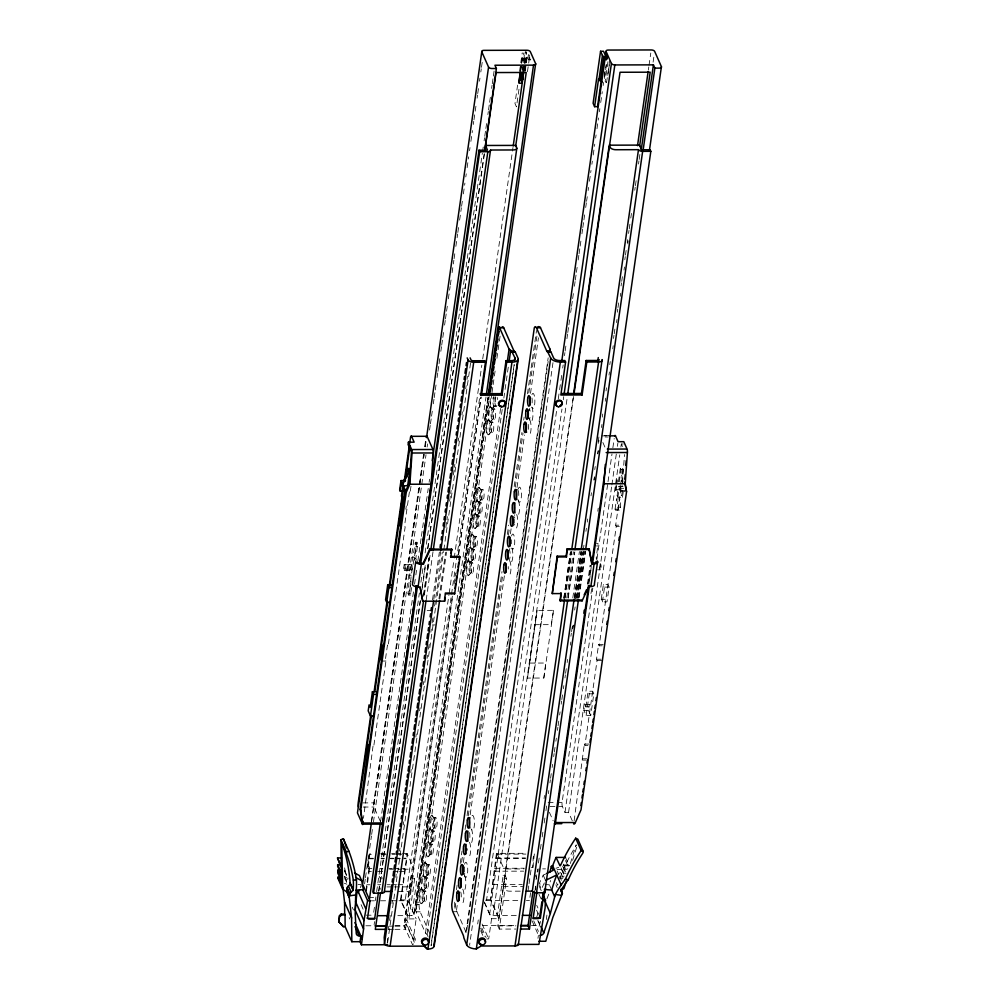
<?xml version="1.0" encoding="UTF-8"?>
<svg xmlns="http://www.w3.org/2000/svg" width="999" height="999" viewBox="0 0 999 999"><rect width="100%" height="100%" fill="white"/><g stroke="black" fill="none" stroke-linecap="round" stroke-linejoin="round"><path stroke-width="0.75" stroke-dasharray="5 3.75" d="M415.696 561.9L414.26 558.653L416.021 546.391L415.372 542.27L416.92 542.27L417.669 543.943L415.809 558.653L417.245 561.9M597.627 561.463L596.203 558.229L598.051 543.518L596.503 543.531M622.514 482.754L624.475 454.57M411.688 587.499L410.327 595.229L408.778 595.242L408.029 593.556L409.665 575.249L415.372 542.27M416.92 542.27L411.213 575.249L409.578 593.556L410.327 595.229M589.51 580.931L591.346 565.809M365.984 890.509L369.118 866.608L367.644 866.608L369.093 854.457L373.763 854.445M394.93 925.711L404.096 925.686L412.512 944.679L414.685 943.131L415.272 939.097L413.261 939.11L416.158 918.88L408.916 918.905L400.512 899.912L407.18 853.583L414.123 869.18M484.378 902.434L491.595 918.705L498.826 918.693L490.409 899.699L496.341 854.157L497.09 853.371L525.099 853.308M527.472 678.071L537.162 610.377L553.508 610.339L543.818 678.034L527.472 678.071L537.162 610.377M543.818 678.034L545.766 663.036L529.42 663.074M409.403 491.858L404.558 525.699L405.144 527.01L388.062 646.303L387.487 645.004L385.377 659.727L385.951 661.026L373.813 745.866L373.239 744.58L363.436 818.293M410.264 491.171L411.026 485.901M404.208 564.423A2.96 0.749 89.9 0 1 405.119 566.558A2.96 0.749 89.9 0 1 404.607 570.142A2.96 0.749 89.9 0 1 403.683 568.156L404.208 564.423L411.463 564.335M380.307 821.253L374.001 807.017A3.047 0.774 89.9 0 1 373.713 802.871L423.601 454.37M424.7 446.665L425.811 438.961M371.453 821.565L424.038 454.195M425.149 446.478L426.036 440.309M371.528 821.865L424.113 454.57M425.212 446.853L426.323 439.135M364.598 883.853L365.259 879.22M365.484 877.671L367.694 862.237M367.919 860.701L368.793 854.52M369.68 848.351L371.453 836.001M371.665 834.452L372.552 828.283M373.439 822.115L426.024 454.745M427.135 447.028L427.572 443.943M429.558 430.057L430.219 425.424M430.444 423.876L431.331 417.707M431.556 416.158L432.43 409.99M433.316 403.808L433.978 399.188M434.203 397.639L435.089 391.471M435.302 389.922L436.188 383.753M437.075 377.572L437.737 372.939M437.962 371.403L438.848 365.222M439.061 363.686L439.947 357.505M440.834 351.336L441.496 346.703M441.72 345.154L442.594 338.986M442.819 337.437L443.706 331.268M444.592 325.1L445.254 320.467M445.467 318.918L446.353 312.749M446.578 311.201L447.465 305.032M448.339 298.851L450.112 286.501M450.337 284.965L451.211 278.783M452.097 272.615L453.871 260.264M454.083 258.716L454.97 252.547M455.856 246.378L457.629 234.028M457.842 232.48L458.728 226.311M459.615 220.13L461.376 207.78M461.6 206.244L462.487 200.062M463.374 193.893L464.91 183.092M465.796 176.91L466.246 173.826M467.12 167.657L468.668 156.843M469.555 150.674L469.992 147.59M470.879 141.408L472.427 130.607M473.314 124.438L473.751 121.354M473.976 119.805L476.186 104.371M477.072 98.189L477.51 95.105M477.734 93.569L478.621 87.388M479.495 81.219L479.945 78.134M480.819 71.953L481.268 68.869M481.493 67.32L482.367 61.151M412.075 568.756A2.96 0.749 89.9 0 1 411.338 570.217A2.96 0.749 89.9 0 1 410.701 568.144L411.238 564.41A2.96 0.749 89.9 0 1 411.975 565.334A2.96 0.749 89.9 0 1 412.125 568.331M366.346 891.333L369.68 867.994L368.219 868.006L369.83 853.67L372.939 853.658M411.014 581.368L408.778 595.242M380.507 821.877L413.436 591.895M414.535 584.178L415.646 576.46M415.859 574.912L416.521 570.279M417.857 561.026L421.166 537.874M421.391 536.326L424.925 511.625M425.137 510.089L428.234 488.474M429.12 482.305L429.558 479.22M373.688 912.212L374.613 906.081M375.362 900.536L375.911 896.952M376.623 891.645L419.38 593.019M420.929 582.217L422.914 568.331M425.124 552.897L482.342 153.197M482.567 151.648L483.229 147.028M484.103 140.847L484.552 137.762M484.765 136.226L485.651 130.045M485.876 128.509L486.975 120.792M487.862 114.61L488.311 111.526M488.523 109.99L489.41 103.809M489.635 102.273L490.734 94.555M491.62 88.387L492.057 85.29M492.282 83.754L493.169 77.572M493.381 76.036L494.268 69.868M378.609 891.208L420.154 601.023M422.14 587.137L425.237 565.521M427.672 548.551L484.228 153.409M374.126 924.662L374.563 921.602M378.946 890.958L420.467 600.599M422.015 589.797L425.549 565.084M427.859 548.638L484.565 152.847M423.489 595.079L428.796 558.004M423.651 596.366L429.17 557.742M424.375 595.042L430.132 554.882M426.211 600.062L433.029 551.648M432.53 599.862L439.373 552.085M433.803 599.375L440.659 551.485M388.249 929.707L388.698 926.622M389.573 920.454L390.684 912.749M392.008 903.496L392.445 900.424M395.754 877.297L396.191 874.212M399.513 851.098L399.95 848.014M403.259 824.899L403.696 821.815M407.005 798.688L407.455 795.604M410.764 772.489L411.201 769.405M415.834 737.037L416.271 733.953M419.58 710.838L420.03 707.754M423.339 684.627L423.776 681.555M427.085 658.428L427.535 655.344M428.409 649.175L429.295 643.019M430.844 632.23L431.281 629.145M432.167 622.976L433.042 616.808M434.59 606.018L442.307 552.072M445.841 527.422L446.728 521.253M446.94 519.705L447.39 516.62M449.587 501.211L450.474 495.042M450.699 493.506L451.136 490.422M453.346 475.012L454.233 468.843M454.445 467.307L454.895 464.223M458.204 441.096L458.641 438.024M461.95 414.897L462.387 411.813M465.696 388.698L466.146 385.614M467.02 379.445L467.47 376.361M387.187 943.306L387.812 938.91L387.15 937.412M387.649 942.307L443.593 551.473M443.818 549.925L470.579 363.012M438.973 598.651L445.604 552.31M439.835 598.876L446.528 552.122M517.594 85.127L514.972 103.484L516.458 106.843L519.405 86.339M519.567 71.354L522.202 52.997M520.192 71.703L522.14 58.092M520.504 70.717L521.366 64.673M521.59 63.162L522.24 58.629A3.884 1.873 8.1 0 1 522.539 57.393L524.3 55.732L522.052 71.054M520.691 71.129L522.539 57.393M522.514 71.341L525.362 51.461L527.222 55.669L526.148 63.224M523.451 70.704L525.249 58.354L526.91 56.893A3.884 1.873 8.1 0 0 527.222 55.669M523.638 71.129L524.5 65.085M524.712 63.574L525.249 58.354M452.372 596.153L408.579 902.147A2.872 1.386 8.1 0 0 405.157 900.723L448.913 595.104M449.125 593.568L453.996 559.602M454.208 558.066L481.83 365.122M482.717 358.953L512.986 147.49M523.813 71.853L526.685 51.786M524.975 70.492L525.836 64.448M526.048 62.937L526.91 56.893M525.062 70.779L525.924 64.735M525.149 71.304L527.322 56.194M413.261 939.11L404.845 920.116L479.807 396.728M394.917 929.332L405.482 929.307L404.058 926.123L411.301 875.574L413.261 875.561L414.672 878.758L408.916 918.905M454.145 583.816L455.032 577.647M455.244 576.111L455.694 573.014M458.341 554.507L480.856 397.177M527.447 71.716L529.445 57.842M410.664 889.784L452.672 596.291M458.641 554.582L481.206 397.028M405.482 929.307L413.261 875.561M397.814 915.658L411.763 915.621L486.001 397.003M487.962 396.878L413.911 914.185A2.872 1.386 8.1 0 1 411.763 915.621M413.961 914.634L487.987 397.552M427.984 936.612A8.454 2.135 89.9 0 0 427.46 934.952L425.487 933.091L416.059 911.812A8.454 2.135 89.9 0 1 415.621 910.476A10.465 1.948 -75.9 0 0 416.408 908.64A8.454 2.135 89.9 0 1 416.121 904.507L488.436 397.015M415.621 910.476L489.198 396.503M416.408 908.64L489.535 397.752M429.795 933.578L420.154 911.8A8.454 2.135 89.9 0 1 419.056 904.495L491.82 393.918M492.045 392.37L492.932 386.188M493.144 384.64L495.579 367.644M496.903 358.379L500.224 335.202M425.487 933.091L500.686 407.854M427.11 934.152L502.297 408.916M503.846 398.102L508.703 364.111M514.185 364.31L431.056 944.992A5.07 2.448 8.1 0 1 431.168 945.391M431.156 945.778L514.285 365.085M456.456 889.784L457.117 885.151M460.214 863.523L461.988 851.16M465.084 829.532L465.746 824.899M467.07 815.634L502.022 571.515M507.33 534.428L508.653 525.162M514.185 486.538L521.928 432.455M523.701 420.092L524.138 417.008M527.46 393.831L536.525 330.482M467.47 925.274L466.358 932.991L456.93 911.712A8.454 2.135 89.9 0 1 456.481 910.389A10.465 6.581 71.7 0 1 454.982 908.553L455.869 902.372M461.613 862.249L462.487 856.068M468.244 815.946L502.709 575.162M508.454 535.027L509.552 527.31M515.297 487.187L523.039 433.166M528.783 393.032L536.95 335.926M456.481 910.389L457.592 902.671M463.336 862.537L464.223 856.368M470.179 814.684L504.433 575.449M510.402 533.766L511.276 527.597M517.02 487.462L524.537 434.99M530.506 393.319L538.461 337.749M465.909 932.517L548.176 357.842M467.682 923.725L469.892 908.278M470.117 906.73L471.228 899.013M471.441 897.464L473.651 882.017M473.876 880.469L474.987 872.751M475.199 871.203L477.41 855.756M477.634 854.207L478.746 846.49M478.958 844.942L481.181 829.495M481.393 827.946L482.505 820.229M482.729 818.681L483.603 812.499M483.828 810.951L484.94 803.233M485.152 801.685L486.263 793.968M486.488 792.419L487.362 786.238M487.587 784.69L488.698 776.972M488.911 775.424L490.022 767.707M490.247 766.158L491.121 759.977M491.346 758.428L492.457 750.711M492.669 749.163L494.892 733.716M495.104 732.167L496.216 724.45M496.428 722.901L498.651 707.454M498.863 705.906L499.975 698.189M500.199 696.64L502.41 681.193M502.622 679.645L503.733 671.927M503.958 670.379L504.832 664.198M505.057 662.649L506.168 654.932M506.381 653.383L507.492 645.666M507.717 644.118L508.591 637.936M508.816 636.388L509.927 628.671M510.139 627.122L511.251 619.405M511.476 617.857L512.362 611.675M512.574 610.127L513.686 602.409M513.911 600.861L516.121 585.414M516.333 583.866L517.445 576.148M517.669 574.6L519.88 559.153M520.092 557.604L521.203 549.887M521.428 548.339L523.638 532.892M523.851 531.343L524.962 523.626M525.187 522.077L526.073 515.896M526.286 514.348L527.397 506.63M527.622 505.082L528.721 497.365M528.946 495.816L529.832 489.635M530.044 488.086L531.156 480.369M531.381 478.821L532.479 471.103M532.704 469.555L533.591 463.374M533.803 461.825L534.915 454.108M535.139 452.559L536.238 444.842M536.463 443.294L537.35 437.112M537.562 435.564L538.673 427.847M538.898 426.298L541.108 410.851M541.321 409.303L542.432 401.586M542.657 400.037L543.543 393.856M543.756 392.32L544.867 384.59M545.092 383.042L546.191 375.324M546.416 373.776L547.302 367.595M547.514 366.046L548.176 361.413M552.984 362.674L469.63 944.904A5.07 2.448 8.1 0 0 469.867 945.304M477.697 923.975L478.271 919.942M604.395 74.775L604.82 71.753M485.651 900.611A2.872 1.386 8.1 0 1 486.488 900.536L556.967 408.154M558.291 398.888L559.403 391.171M559.627 389.622L560.726 381.905M560.951 380.369L561.838 374.188M562.712 368.019L563.161 364.935M564.485 355.669L564.922 352.585M565.147 351.036L566.033 344.867M566.92 338.686L567.582 334.066M567.794 332.517L568.681 326.348M568.906 324.8L569.792 318.631M570.666 312.45L571.328 307.817M571.553 306.281L572.439 300.1M572.664 298.564L573.538 292.382M574.425 286.214L575.087 281.581M575.312 280.032L576.198 273.863M576.411 272.315L577.297 266.146M578.184 259.977L578.846 255.344M579.07 253.796L579.957 247.627M580.169 246.079L581.056 239.91M581.942 233.729L582.604 229.096M582.829 227.56L583.703 221.378M583.928 219.842L584.815 213.661M585.701 207.492L586.363 202.859M586.575 201.311L587.237 196.691M588.124 190.509L588.573 187.425M589.447 181.256L590.996 170.442M591.883 164.273L592.32 161.189M593.206 155.007L594.755 144.206M595.641 138.037L596.078 134.94M596.965 128.771L598.513 117.969M599.4 111.788L599.837 108.704M600.724 102.535L602.272 91.721M603.146 85.552L603.596 82.467M604.482 76.561L606.206 64.473M604.445 78.484L606.393 64.885M607.966 61.726L605.157 81.369A3.884 1.873 8.1 0 1 606.555 82.592L603.533 82.492M606.555 82.592L609.802 59.928M607.829 75.462L608.478 70.929M608.691 69.418L609.34 64.885M497.09 853.371L490.859 899.937L497.49 914.909L503.159 875.349L505.119 875.349L506.53 878.533L499.288 929.095L515.871 929.045M516.271 915.371L493.081 915.434A2.872 1.386 8.1 0 1 489.672 914.01L561.962 409.041M563.286 399.787L563.723 396.69M486.688 938.935L488.698 938.923L491.595 918.705M493.081 915.434L567.332 396.803M520.254 891.158L509.69 891.183A4.733 2.285 8.1 0 1 504.07 888.835L503.084 886.637L573.189 396.965M498.826 918.693L504.57 878.533L503.159 875.349M499.288 929.095L497.877 925.898L573.613 396.503M563.848 598.014L570.466 551.773M563.861 598.364L570.491 552.022M564.722 598.588L571.416 551.823M565.159 597.777L571.79 551.436M566.795 598.001L573.414 551.773M568.069 597.514L574.475 552.709M568.169 598.239L574.8 551.898M528.021 890.946L528.846 885.114M529.058 883.653L530.107 876.36M530.319 874.912L531.143 869.08M532.829 867.607L534.44 853.283L533.154 857.904L532.829 867.607L531.356 867.619M529.92 897.352L530.581 892.719M544.055 798.563L544.505 795.479M572.789 597.902L579.408 551.598M648.351 70.017L648.801 66.933M649.013 65.385L650.786 53.034M574.35 597.639L580.981 551.298M574.6 597.702L581.231 551.361M574.825 598.688L581.455 552.372M575.711 598.913L582.342 552.659M598.226 441.633L598.888 437M536.051 879.732L536.925 873.65M537.15 872.127L537.574 869.08M538.449 863.011L539.323 856.93M540.422 849.237L541.308 843.056M542.195 836.887L542.857 832.254M544.18 823.001L545.067 816.82M545.941 810.651L546.603 806.018M548.376 793.681L548.813 790.584M549.925 782.866L550.362 779.782M550.586 778.246L551.248 773.613M552.135 767.444L552.572 764.347M553.683 756.643L554.12 753.546M554.345 752.01L555.007 747.377M555.881 741.208L556.331 738.124M557.43 730.406L557.879 727.322M558.091 725.774L558.753 721.141M559.64 714.972L560.089 711.887M561.188 704.17L561.625 701.086M561.85 699.537L562.512 694.904M563.399 688.736L563.836 685.651M564.947 677.934L565.384 674.849M565.609 673.301L566.271 668.668M567.157 662.499L567.594 659.415M570.904 636.263L571.353 633.179M571.578 631.63L572.677 623.913M574.662 610.027L575.112 606.942M576.435 597.689L583.066 551.386M583.279 549.837L583.94 545.217M585.938 531.318L586.376 528.234M587.262 522.065L587.699 518.981M591.008 495.829L591.458 492.744M594.767 469.592L595.217 466.508M598.526 443.356L598.963 440.272M602.285 417.12L602.722 414.036M606.031 390.884L606.48 387.799M609.79 364.647L610.239 361.563M613.548 338.424L613.985 335.327M614.21 333.791L614.872 329.158M617.307 312.188L617.744 309.091M617.969 307.555L618.631 302.922M621.053 285.951L621.503 282.867M621.728 281.318L622.389 276.686M624.812 259.715L625.262 256.631M625.474 255.082L626.136 250.449M627.247 242.732L627.684 239.648M628.571 233.479L629.008 230.394M629.233 228.846L629.894 224.213M630.781 218.044L631.443 213.411M634.752 190.272L635.202 187.175M635.414 185.639L636.301 179.458M638.511 164.036L638.948 160.939M639.173 159.403L640.059 153.234M653.096 62.175L654.195 54.458M535.152 889.185L535.589 886.125M535.327 889.784L535.751 886.8M537.887 871.877L538.311 868.893M570.342 645.117L570.791 642.032M572.777 628.146L573.214 625.049M576.972 598.826L583.603 552.522M593.98 479.995L594.43 476.898M597.739 453.758L598.189 450.674M601.498 427.522L601.935 424.438M605.257 401.286L605.694 398.201M609.003 375.05L609.452 371.965M612.762 348.813L613.211 345.729M616.52 322.577L616.957 319.493M620.279 296.341L620.716 293.256M624.025 270.105L624.475 267.02M627.784 243.868L628.234 240.784M572.827 628.433L573.264 625.349M577.247 597.539L583.878 551.198M594.055 480.144L594.492 477.06M597.814 453.883L598.251 450.799M577.847 597.802L584.477 551.46M578.746 597.764L585.377 551.423M579.07 597.564L585.701 551.261M587.462 584.215L590.059 565.247M597.789 511.226L598.226 508.141M588.011 583.878L590.671 565.334M537.962 938.336L538.386 935.414M588.898 583.841L591.558 565.309M591.845 588.611L590.709 594.805M572.315 820.841L568.581 812.412L564.984 812.424L562.4 806.58A3.047 0.774 89.9 0 1 562.1 802.422L592.794 588.086M596.977 558.791L607.804 483.229M608.016 481.68L611.987 453.933M612.874 447.764L614.198 438.511M546.303 919.492L546.928 915.096M564.984 812.424L611.65 486.488M611.875 484.94L616.296 454.046M617.394 446.328L617.844 443.231M568.581 812.412L619.78 454.795M620.879 447.09L621.328 444.006L623.451 444.006M621.041 486.063L620.404 490.459L615.834 490.472L615.933 485.414M616.121 484.078L616.695 480.082L621.266 480.069L622.752 483.416M585.864 706.892L588.111 691.233L592.682 691.221L593.831 693.806L590.734 715.459L586.151 715.459L583.891 710.351L584.74 704.37L589.323 704.357L590.446 706.88L585.864 706.892L584.74 704.37M615.834 490.472L616.883 483.154M601.261 599.313L603.384 584.54L607.954 584.527L609.103 587.125L606.992 601.885L602.409 601.898L601.261 599.313L605.844 599.3L606.992 601.885M618.393 481.893L620.379 468.044L622.502 468.032L623.151 469.505L622.14 476.56L622.989 482.017M615.059 509.178L616.52 498.938L619.792 498.938A5.919 1.498 89.9 0 1 620.454 507.192A5.919 1.498 89.9 0 1 618.331 509.165L615.059 509.178A5.919 1.498 89.9 0 0 617.182 507.205L620.454 507.192M617.145 495.541L618.418 486.613L622.989 486.6L621.715 495.529L622.477 497.252L617.906 497.265L617.145 495.541L621.715 495.529M619.268 481.818L621.028 469.505L620.379 468.044M586.151 715.459L589.26 693.818L588.111 691.233M602.409 601.898L604.532 587.125L603.384 584.54M617.906 497.265L619.18 488.336L623.763 488.324M622.552 481.918L621.49 475.087L622.502 468.032M620.404 490.459L620.504 485.402M620.691 484.065L621.266 480.069M590.734 715.459L588.461 710.339L589.323 704.357M574.125 820.828L584.353 744.08L588.923 744.068M587.974 745.366L584.927 745.366L597.065 660.526L596.49 659.228L598.601 644.505L603.184 644.492M602.235 645.791L599.175 645.804L616.258 526.51L615.671 525.199L620.516 491.358L619.18 488.336M618.331 509.165L619.792 498.938M625.961 490.659L621.39 490.671L622.14 485.402M622.477 497.252L623.551 489.81M553.508 610.339L551.261 624.65L534.915 624.687M360.439 887.699L360.951 885.601M551.723 890.084L549.413 884.852L550.524 880.494M539.123 926.21L540.859 920.354M563.124 877.871L560.801 872.626L561.7 869.679L557.13 869.455M557.954 884.165L557.617 885.251L556.455 882.629M566.108 873.263L563.399 873.126L564.373 869.979L562.624 866.046M570.342 863.523L576.061 844.892M572.614 860.389L576.723 847.015M536.688 917.094L538.111 912.911M546.89 898.85L549.675 891.907M534.178 892.207L535.864 888.323M545.691 873.95L543.206 875.161L539.085 883.94L543.506 884.327M544.343 882.904L541.408 889.172L539.672 885.239M492.619 408.241L494.592 406.118M490.721 421.428L492.707 419.305M488.836 434.615L490.809 432.492M479.183 502.022L481.168 499.9M477.297 515.209L479.27 513.086M475.412 528.396L477.385 526.273M472.477 548.913L474.45 546.79M470.591 562.1L472.564 559.977M468.706 575.287L470.679 573.164M432.205 830.256L434.178 828.134M430.307 843.443L432.292 841.32M428.421 856.63L430.394 854.507M425.487 877.147L427.46 875.024M423.601 890.334L425.574 888.211M421.715 903.521L423.688 901.398M404.096 925.686L406.281 924.15L414.685 943.131M569.48 865.746L563.111 865.821M555.943 868.281L558.703 867.344M564.373 869.979L567.832 868.805M558.029 873.563L560.801 872.626M560.014 877.459L564.16 876.048M358.004 884.627L361.026 884.352M344.93 879.22L348.014 879.058L348.002 877.959M525.362 59.041L522.24 58.629M528.483 59.64L530.119 59.64M528.846 54.595A2.71 0.687 89.9 0 0 528.134 57.168A2.71 0.687 89.9 0 0 528.796 60.002L530.432 60.002M494.168 406.293L496.128 406.281M492.395 408.841L494.355 408.841M492.282 419.48A5.32 1.349 89.9 0 0 493.531 411.738A5.32 1.349 89.9 0 0 491.196 411.276A5.32 1.349 89.9 0 0 492.282 419.48L494.243 419.48A5.32 1.349 89.9 0 0 495.492 411.725A5.32 1.349 89.9 0 0 493.156 411.276A5.32 1.349 89.9 0 0 494.243 419.48M490.509 422.04L492.47 422.028M490.397 432.667A5.32 1.349 89.9 0 0 491.645 424.925A5.32 1.349 89.9 0 0 489.31 424.463A5.32 1.349 89.9 0 0 490.397 432.667L492.357 432.667A5.32 1.349 89.9 0 0 493.606 424.925A5.32 1.349 89.9 0 0 491.271 424.463A5.32 1.349 89.9 0 0 492.357 432.667M604.258 435.477L608.915 435.464M601.498 435.876L607.704 435.864M605.107 436.988L608.204 436.988M621.028 469.505L623.151 469.505M480.856 489.435L482.817 489.435M615.359 489.41L619.929 489.398M620.516 491.358L625.099 491.346M480.744 500.074A5.32 1.349 89.9 0 0 481.993 492.332A5.32 1.349 89.9 0 0 479.657 491.87A5.32 1.349 89.9 0 0 480.744 500.074L482.704 500.062A5.32 1.349 89.9 0 0 483.953 492.32A5.32 1.349 89.9 0 0 481.618 491.858A5.32 1.349 89.9 0 0 482.704 500.062M478.971 502.634L480.931 502.622M615.996 510.164L619.268 510.152M478.858 513.261A5.32 1.349 89.9 0 0 480.107 505.519A5.32 1.349 89.9 0 0 477.772 505.057A5.32 1.349 89.9 0 0 478.858 513.261L480.819 513.261A5.32 1.349 89.9 0 0 482.067 505.506A5.32 1.349 89.9 0 0 479.732 505.057A5.32 1.349 89.9 0 0 480.819 513.261M477.085 515.821L479.045 515.809M615.671 525.199L618.731 525.187M476.973 526.448A5.32 1.349 89.9 0 0 478.221 518.706A5.32 1.349 89.9 0 0 475.886 518.244A5.32 1.349 89.9 0 0 476.973 526.448L478.933 526.448A5.32 1.349 89.9 0 0 480.182 518.706A5.32 1.349 89.9 0 0 477.847 518.244A5.32 1.349 89.9 0 0 478.933 526.448M616.258 526.51L619.305 526.498M474.138 536.326L476.111 536.326M416.121 543.956L417.669 543.943M416.021 546.391L417.57 546.378M596.403 545.953L597.951 545.953M474.038 546.965A5.32 1.349 89.9 0 0 475.287 539.223A5.32 1.349 89.9 0 0 472.952 538.761A5.32 1.349 89.9 0 0 474.038 546.965L475.999 546.952A5.32 1.349 89.9 0 0 477.247 539.21A5.32 1.349 89.9 0 0 474.912 538.748A5.32 1.349 89.9 0 0 475.999 546.952M472.252 549.525L474.213 549.512M412.25 557.205L413.798 557.205M414.26 558.653L415.809 558.653M472.14 560.152A5.32 1.349 89.9 0 0 473.389 552.41A5.32 1.349 89.9 0 0 471.066 551.947A5.32 1.349 89.9 0 0 472.14 560.152L474.1 560.152A5.32 1.349 89.9 0 0 475.362 552.397A5.32 1.349 89.9 0 0 473.026 551.947A5.32 1.349 89.9 0 0 474.1 560.152M470.367 562.712L472.327 562.699M404.757 564.735L411.788 564.722M403.683 568.156L410.701 568.144M404.021 569.867L411.051 569.842M404.358 570.254L411.388 570.229M597.552 569.792L600.362 569.792M470.254 573.339A5.32 1.349 89.9 0 0 471.503 565.596A5.32 1.349 89.9 0 0 469.168 565.134A5.32 1.349 89.9 0 0 470.254 573.339L472.215 573.339A5.32 1.349 89.9 0 0 473.464 565.596A5.32 1.349 89.9 0 0 471.141 565.134A5.32 1.349 89.9 0 0 472.215 573.339M409.665 575.249L411.213 575.249M604.532 587.125L609.103 587.125M408.029 593.556L410.801 593.643M427.147 610.639L433.091 610.626M432.33 624.924L435.302 624.924M596.49 659.228L601.073 659.215M381.381 661.038L385.951 661.026M597.065 660.526L601.648 660.514M589.26 693.818L593.831 693.806M583.891 710.351L588.461 710.339M582.242 758.803L586.825 758.79M582.817 760.102L585.864 760.089M362.837 802.896L373.713 802.871M548.126 802.459L555.894 802.434M557.442 802.434L562.1 802.422M363.137 807.042L374.001 807.017M549.974 806.605L562.4 806.58M433.866 817.681L435.826 817.669M433.753 828.308A5.32 1.349 89.9 0 0 435.002 820.566A5.32 1.349 89.9 0 0 432.679 820.104A5.32 1.349 89.9 0 0 433.753 828.308L435.714 828.308A5.32 1.349 89.9 0 0 436.963 820.566A5.32 1.349 89.9 0 0 434.64 820.104A5.32 1.349 89.9 0 0 435.714 828.308M431.98 830.868L433.941 830.856M431.868 841.495A5.32 1.349 89.9 0 0 433.116 833.753A5.32 1.349 89.9 0 0 430.781 833.291A5.32 1.349 89.9 0 0 431.868 841.495L433.828 841.495A5.32 1.349 89.9 0 0 435.077 833.753A5.32 1.349 89.9 0 0 432.742 833.291A5.32 1.349 89.9 0 0 433.828 841.495M430.094 844.055L432.055 844.043M380.719 853.646L385.389 853.633M391.62 853.621L394.73 853.608M396.291 853.608L400.961 853.596M402.51 853.596L407.18 853.583M381.069 854.345L386.213 854.42M391.958 854.32L395.067 854.32M396.628 854.307L407.517 854.282L400.949 900.149L407.592 915.121M496.341 854.157L525.911 854.095M429.982 854.682A5.32 1.349 89.9 0 0 431.231 846.94A5.32 1.349 89.9 0 0 428.896 846.478A5.32 1.349 89.9 0 0 429.982 854.682L431.943 854.682A5.32 1.349 89.9 0 0 433.191 846.94A5.32 1.349 89.9 0 0 430.856 846.478A5.32 1.349 89.9 0 0 431.943 854.682M368.544 858.291L373.214 858.278M380.994 858.266L384.103 858.253M390.334 858.241L393.444 858.228M395.005 858.228L405.894 858.203M495.804 857.991L525.374 857.916M368.768 858.79L373.439 858.778M381.218 858.765L384.328 858.753M390.559 858.74L393.668 858.74M395.229 858.728L406.118 858.703M496.016 858.491L525.586 858.428M427.16 864.572L429.12 864.56M563.786 864.972L569.905 864.959M563.723 865.596L569.293 865.808M368.681 868.606L371.953 868.581M379.608 868.581L382.867 868.556M388.961 868.556L392.232 868.531M393.643 868.543L404.72 868.506M494.468 868.306L524.263 868.218M389.548 869.242L401.61 869.217M403.121 869.205L412.162 869.192M505.981 868.968L524.075 868.918M542.632 868.88L545.504 868.868M368.269 871.528L371.378 871.515M377.622 871.503L383.866 871.49M393.231 871.465L397.902 871.453M399.463 871.453L404.145 871.44M494.055 871.228L523.688 871.153M427.048 875.199A5.32 1.349 89.9 0 0 428.296 867.457A5.32 1.349 89.9 0 0 425.961 866.995A5.32 1.349 89.9 0 0 427.048 875.199L429.008 875.199A5.32 1.349 89.9 0 0 430.257 867.457A5.32 1.349 89.9 0 0 427.922 866.995A5.32 1.349 89.9 0 0 429.008 875.199M425.262 877.759L427.235 877.746M382.555 878.833L380.382 878.833L378.971 875.648L381.143 875.636L382.08 877.759M414.672 878.758L412.712 878.758L411.301 875.574M504.57 878.533L506.53 878.533M366.808 884.764L369.93 884.752M377.722 884.739L380.844 884.727M387.088 884.714L390.209 884.702M391.77 884.702L396.453 884.689M398.014 884.689L402.684 884.677M492.594 884.465L522.24 884.39M386.963 886.912L392.994 886.9M394.505 886.9L409.59 886.862L410.564 889.06A4.733 2.285 8.1 0 1 407.03 891.433L394.955 891.458M503.084 886.637L522.689 886.588M425.162 888.386A5.32 1.349 89.9 0 0 426.411 880.643A5.32 1.349 89.9 0 0 424.076 880.181A5.32 1.349 89.9 0 0 425.162 888.386L427.122 888.386A5.32 1.349 89.9 0 0 428.371 880.643A5.32 1.349 89.9 0 0 426.036 880.181A5.32 1.349 89.9 0 0 427.122 888.386M423.376 890.946L425.337 890.933M368.581 897.639L375.774 897.614M400.512 899.912L407.742 899.899L416.158 918.88M486.076 899.712L490.409 899.699M371.378 900.811L374.45 900.798M380.594 900.786L389.81 900.761M391.346 900.761L397.477 900.748M399.013 900.736L405.157 900.723M486.488 900.536L518.731 900.461M526.411 900.436L529.482 900.436M423.264 901.573A5.32 1.349 89.9 0 0 424.513 893.83A5.32 1.349 89.9 0 0 422.19 893.368A5.32 1.349 89.9 0 0 423.264 901.573L425.224 901.573A5.32 1.349 89.9 0 0 426.486 893.83A5.32 1.349 89.9 0 0 424.15 893.368A5.32 1.349 89.9 0 0 425.224 901.573M416.108 902.247L419.056 902.234M416.121 904.507L419.056 904.495M416.059 911.812L420.154 911.8M452.847 911.725L456.93 911.712M366.071 915.146L373.301 915.209M404.845 920.116L406.855 920.116L415.272 939.097M365.896 925.786L373.539 925.761M482.492 925.499L516.108 925.424M531.393 925.386L539.035 925.374M388.986 926.16L393.506 926.148M395.017 926.148L404.058 926.123M497.877 925.898L515.971 925.861M388.886 929.345L393.406 929.345M559.677 878.558L562.724 878.708M544.979 884.452L549.413 884.852M344.255 876.573L346.753 877.497M344.393 883.266L346.89 884.19M490.584 406.805L492.607 408.953M488.698 419.992L490.721 422.14M479.045 487.4L481.068 489.547M477.16 500.586L479.183 502.734M475.274 513.773L477.285 515.921M472.34 534.29L474.35 536.438M470.454 547.477L472.465 549.625M468.568 560.664L470.579 562.812M432.067 815.634L434.078 817.781M430.169 828.833L432.192 830.968M428.284 842.02L430.307 844.155M425.349 862.524L427.36 864.672M423.464 875.723L425.474 877.859M421.578 888.91L423.588 891.046M523.039 52.86L524.288 55.669M621.328 444.006L622.439 446.541M621.49 475.087L622.14 476.56M602.872 442.482L605.794 449.088M616.695 480.082L617.682 482.317M619.33 486.051L621.39 490.671M598.601 644.505L599.175 645.804M584.353 744.08L584.927 745.366M549.388 812.299L553.171 820.841M565.496 860.539L568.98 868.406M563.399 864.147L566.883 872.015M563.436 867.244L565.759 872.489M561.076 867.881L563.399 873.126M561.7 869.679L564.61 876.235M557.105 870.903L558.853 874.837M559.652 876.385L561.388 880.319M555.919 884.827L557.117 887.512M543.206 875.161L545.529 880.394M535.277 875.274L536.688 878.458M539.41 886.55L541.221 890.633M538.973 894.267L540.809 898.401M536.738 905.281L537.937 907.991M536.588 910.214L538.436 914.385M538.449 921.066L539.622 923.713M537.724 920.441L539.522 924.5M533.716 920.853L538.399 931.43M532.08 920.841L538.486 935.326M497.427 854.07L504.02 868.968M484.34 901.972L489.672 914.01M482.092 924.013L488.698 938.923M481.88 928.083L486.088 937.574M480.631 928.221L484.24 936.363M480.706 930.756L483.104 936.188M379.433 886.937L380.419 889.172M363.112 909.227L360.027 902.259A2.872 1.386 8.1 0 1 360.04 901.61M344.618 867.881L345.841 873.638L344.68 871.016M344.505 870.092L347.415 876.647M344.53 871.19L348.014 879.058M344.643 876.785L347.552 883.341M344.667 877.884L346.99 883.128M352.272 907.279L353.446 909.927M565.471 857.404L569.08 865.584M369.118 866.608L369.68 867.994M367.644 866.608L368.219 868.006M454.682 902.147L454.695 904.42A8.454 2.135 89.9 0 0 454.982 908.553M406.231 505.894A5.919 1.498 89.9 0 1 405.769 509.203M529.507 57.43A2.71 0.687 89.9 0 1 528.796 60.002M529.245 55.195A2.71 0.687 89.9 0 1 529.482 56.593M530.744 59.765A2.71 0.687 89.9 0 1 529.77 57.58M493.681 396.865A7.517 1.898 89.9 0 1 493.394 406.556A7.517 1.898 89.9 0 1 490.921 406.83A7.517 1.898 89.9 0 1 490.447 397.24M495.067 396.828A5.32 1.349 89.9 0 1 495.242 404.533A5.32 1.349 89.9 0 1 493.281 404.745A5.32 1.349 89.9 0 1 493.319 397.028M496.94 405.432A5.32 1.349 89.9 0 1 495.129 404.22A5.32 1.349 89.9 0 1 495.279 397.028M497.177 397.402A5.32 1.349 89.9 0 1 497.49 399.575M349.787 918.98A3.384 2.835 -23.9 0 1 349.213 917.544M528.184 424.35A5.32 1.349 89.9 0 1 528.246 429.92M529.57 419.905A7.517 1.898 89.9 0 1 530.981 429.932A7.517 1.898 89.9 0 1 528.259 433.778M511.538 535.976A7.517 1.898 89.9 0 1 514.085 535.951A7.517 1.898 89.9 0 1 514.385 545.966A7.517 1.898 89.9 0 1 511.9 548.076M472.04 815.646A7.517 1.898 89.9 0 1 474.45 823.863A7.517 1.898 89.9 0 1 471.615 829.42M469.53 832.517A5.32 1.349 89.9 0 1 469.592 839.435M471.328 829.058A7.517 1.898 89.9 0 1 472.327 839.834A7.517 1.898 89.9 0 1 469.48 841.945M469.443 842.244A7.517 1.898 89.9 0 1 470.442 853.021A7.517 1.898 89.9 0 1 467.594 855.132M464.547 864.21A7.517 1.898 89.9 0 1 467.245 864.747A7.517 1.898 89.9 0 1 467.132 875.361A7.517 1.898 89.9 0 1 464.435 874.837M464.61 875.948A7.517 1.898 89.9 0 1 465.609 886.725A7.517 1.898 89.9 0 1 462.774 888.835M462.724 889.147A7.517 1.898 89.9 0 1 463.723 899.912A7.517 1.898 89.9 0 1 460.889 902.022M460.776 892.032A5.32 1.349 89.9 0 1 460.851 900.124M531.918 394.593A7.517 1.898 89.9 0 1 534.365 395.841A7.517 1.898 89.9 0 1 534.465 405.606A7.517 1.898 89.9 0 1 532.03 407.405M531.743 407.043A7.517 1.898 89.9 0 1 532.567 418.793A7.517 1.898 89.9 0 1 529.495 418.181M529.42 410.327A7.517 1.898 89.9 0 1 529.795 408.491M518.256 489.085A7.517 1.898 89.9 0 1 520.941 489.622A7.517 1.898 89.9 0 1 520.829 500.237A7.517 1.898 89.9 0 1 518.144 499.712M518.319 500.824A7.517 1.898 89.9 0 1 519.38 511.076A7.517 1.898 89.9 0 1 516.72 514.373M516.695 514.522A7.517 1.898 89.9 0 1 517.345 525.287A7.517 1.898 89.9 0 1 514.585 526.898M514.473 515.459A7.517 1.898 89.9 0 1 514.71 514.747M511.875 548.226A7.517 1.898 89.9 0 1 512.437 559.465A7.517 1.898 89.9 0 1 509.54 559.79M509.89 548.451A7.517 1.898 89.9 0 0 509.453 550.024A5.32 1.349 89.9 0 1 509.565 559.203M509.428 560.576A7.517 1.898 89.9 0 1 510.839 570.604A7.517 1.898 89.9 0 1 508.116 574.45M508.229 566.545A5.32 1.349 89.9 0 1 508.254 569.03M529.42 409.103A5.32 1.349 89.9 0 1 530.082 411.163M530.007 417.42A5.32 1.349 89.9 0 1 529.52 418.931M531.967 397.977A5.32 1.349 89.9 0 1 532.017 403.534M514.473 516.908A5.32 1.349 89.9 0 1 514.76 518.131M514.697 524.388A5.32 1.349 89.9 0 1 514.56 524.987M518.256 490.521A5.32 1.349 89.9 0 1 518.169 499.125M464.772 873.138A5.32 1.349 89.9 0 1 464.46 874.25M559.915 878.133A192.844 161.726 -23.9 0 1 576.46 845.092M616.52 498.938A5.919 1.498 89.9 0 1 617.182 507.205M600.212 563.96L599.675 567.694A2.96 0.749 89.9 0 0 600.599 569.68A2.96 0.749 89.9 0 0 601.111 566.096A2.96 0.749 89.9 0 0 600.212 563.96M486.713 423.276A7.517 1.898 89.9 0 0 488.249 434.865A7.517 1.898 89.9 0 0 490.01 423.926A7.517 1.898 89.9 0 0 486.713 423.276M470.354 537.574A7.517 1.898 89.9 0 0 471.89 549.163A7.517 1.898 89.9 0 0 473.651 538.224A7.517 1.898 89.9 0 0 470.354 537.574M430.082 818.918A7.517 1.898 89.9 0 0 431.605 830.506A7.517 1.898 89.9 0 0 433.379 819.567A7.517 1.898 89.9 0 0 430.082 818.918M428.196 832.105A7.517 1.898 89.9 0 0 429.72 843.693A7.517 1.898 89.9 0 0 431.481 832.754A7.517 1.898 89.9 0 0 428.196 832.105M426.298 845.291A7.517 1.898 89.9 0 0 427.834 856.88A7.517 1.898 89.9 0 0 429.595 845.941A7.517 1.898 89.9 0 0 426.298 845.291M423.364 865.808A7.517 1.898 89.9 0 0 424.9 877.397A7.517 1.898 89.9 0 0 426.66 866.458A7.517 1.898 89.9 0 0 423.364 865.808M421.478 878.995A7.517 1.898 89.9 0 0 423.014 890.584A7.517 1.898 89.9 0 0 424.775 879.644A7.517 1.898 89.9 0 0 421.478 878.995M419.592 892.182A7.517 1.898 89.9 0 0 421.116 903.77A7.517 1.898 89.9 0 0 422.889 892.831A7.517 1.898 89.9 0 0 419.592 892.182M488.611 410.089A7.517 1.898 89.9 0 0 490.134 421.678A7.517 1.898 89.9 0 0 491.895 410.739A7.517 1.898 89.9 0 0 488.611 410.089M477.072 490.684A7.517 1.898 89.9 0 0 478.596 502.272A7.517 1.898 89.9 0 0 480.357 491.333A7.517 1.898 89.9 0 0 477.072 490.684M475.174 503.871A7.517 1.898 89.9 0 0 476.71 515.459A7.517 1.898 89.9 0 0 478.471 504.52A7.517 1.898 89.9 0 0 475.174 503.871M466.583 563.948A7.517 1.898 89.9 0 0 468.106 575.536A7.517 1.898 89.9 0 0 469.88 564.597A7.517 1.898 89.9 0 0 466.583 563.948M468.469 550.761A7.517 1.898 89.9 0 0 469.992 562.35A7.517 1.898 89.9 0 0 471.765 551.411A7.517 1.898 89.9 0 0 468.469 550.761M473.289 517.057A7.517 1.898 89.9 0 0 474.825 528.646A7.517 1.898 89.9 0 0 476.585 517.707A7.517 1.898 89.9 0 0 473.289 517.057"/><path stroke-width="1.5" d="M346.915 892.045C353.059 905.082 345.154 891.433 347.14 887.949A3.322 2.785 -23.9 0 1 348.401 886.001A4.183 3.509 -23.9 0 0 350.062 882.716A192.844 161.726 -23.9 0 0 341.745 843.119L346.441 853.72A192.844 161.726 -23.9 0 1 353.321 880.169A231.855 128.134 -14.5 0 1 353.209 889.834A5.032 2.785 -14.5 0 1 353.109 890.309L349.95 893.393L349.238 897.214L351.598 917.994L351.823 941.707L360.065 941.695L361.438 944.792L387.749 944.729M359.578 889.809L358.042 892.619L357.118 890.534L355.144 910.002L363.561 928.995L361.438 944.792M363.561 928.995L363.936 920.616L367.582 900.574L362.762 889.684M543.031 894.704L545.442 900.149L545.079 908.054L538.923 944.38L517.257 944.43M405.694 491.183L409.315 482.792L411.438 452.097L408.079 444.518L408.416 442.182L414.135 442.17L411.551 436.326A3.047 0.774 89.9 0 0 410.502 437.45L409.615 443.618M391.933 891.458L384.39 891.483A3.546 1.711 8.1 0 1 381.705 893.168L373.526 893.193L372.852 891.682L416.645 585.826L382.617 822.976L362.712 823.026L360.726 810.364L406.268 492.307L409.877 484.078L412.038 453.009A3.047 0.774 89.9 0 0 411.838 450.037M419.655 564.273L431.118 484.19L433.291 452.959A3.047 0.774 89.9 0 0 433.091 449.987M592.519 563.861L603.983 483.778L605.332 464.448M624.887 479.208L625.212 474.612M625.849 465.397L626.173 460.801M561.788 823.676L554.433 823.688A3.047 0.774 89.9 0 0 555.481 822.564L575.399 822.527L581.006 809.839L626.535 491.783L625.249 483.566L627.409 452.51A3.047 0.774 89.9 0 0 627.21 449.525M538.911 941.27L545.779 941.258L552.809 917.507L562.412 893.381L561.338 889.822A5.032 2.935 -6.5 0 1 561.575 889.335A231.855 135.152 -6.5 0 1 568.331 879.657A192.844 161.726 -23.9 0 1 582.792 853.158L583.291 851.51L577.822 839.16L575.674 838.198A196.004 164.385 -23.9 0 0 560.726 864.984L560.589 865.246A1.773 0.649 -75.5 0 1 560.014 865.833L556.081 857.429L565.471 857.404M405.569 480.581L400.999 480.594L399.662 489.91L400.137 490.984L403.184 490.984M400.137 490.984L401.186 483.653L402.722 487.125L401.448 496.053L402.21 497.777L403.484 488.848L404.82 491.87L399.987 525.711L400.562 527.022L383.479 646.316L382.904 645.017L380.806 659.74L381.381 661.038L369.23 745.878L368.656 744.58L360.177 809.115L362.699 824.537L362.787 823.663M345.154 926.672L343.344 926.672L338.698 921.453L339.535 915.584L341.121 914.122L344.68 914.11L345.042 914.947L345.154 926.672L351.823 941.707M339.073 922.289L339.535 915.584M376.985 691.733L372.415 691.745L370.167 707.404L369.056 704.882L368.194 710.863L370.467 715.971L373.514 715.971M392.257 585.039L387.687 585.052L385.577 599.825L386.725 602.409L389.772 602.409M402.485 483.941L406.118 475.599L407.13 468.543L409.253 468.543L409.902 470.005L407.704 485.389C395.916 488.536 411.051 474.987 407.779 470.005L407.13 468.543M370.467 715.971L373.564 694.33L372.415 691.745M386.725 602.409L388.836 587.637L387.687 585.052M370.766 715.009L358.179 802.909A3.047 0.774 89.9 0 0 358.479 807.055M374.076 691.882L387.1 600.899M389.31 585.489L402.11 496.041M404.32 480.631L409.178 446.703M402.135 499.45L400.674 509.677A5.919 1.498 89.9 0 0 402.797 507.717A5.919 1.498 89.9 0 0 402.135 499.45L404.32 499.438M371.366 715.808L357.467 812.911L362.45 824.15A3.047 0.774 89.9 0 0 362.575 824.375L362.999 821.328M374.9 691.146L387.699 601.735M389.91 586.326L402.709 496.915M404.907 481.506L409.99 446.053M362.325 886.213L371.316 823.401M426.548 437.599L481.768 51.786A2.872 1.386 8.1 0 1 483.916 50.35L526.91 50.25A2.872 1.386 8.1 0 1 530.319 51.673L535.651 63.699L488.399 393.793M360.065 941.695L360.901 935.826L359.128 935.838A3.384 2.835 -23.9 0 1 356.256 933.416L355.207 913.898L355.694 894.967A235.964 130.394 -14.5 0 0 356.493 885.464A235.527 130.157 -14.5 0 0 356.431 879.757A196.004 164.385 -23.9 0 0 348.838 851.098L343.369 838.748L340.934 839.722L341.283 866.345L337.512 857.954L341.533 857.941M369.455 899.05L380.282 823.426M432.217 460.689L488.561 67.095L481.768 51.786M363.399 885.938L370.03 900.898L367.52 918.418L374.712 918.393M419.742 564.198L478.996 150.212L487.487 150.125L485.576 145.467L515.734 145.404L516.708 147.602A4.733 2.285 8.1 0 1 513.174 149.962L490.534 150.025A3.546 1.711 8.1 0 1 487.849 151.711L479.67 151.736L478.996 150.212M373.526 893.193L417.532 585.789M420.629 564.173L479.67 151.736M418.069 586.962L421.316 564.248A4.733 2.285 8.1 0 1 415.696 561.9L412.45 584.615A4.733 2.285 8.1 0 0 418.069 586.962L420.192 586.95L422.727 601.223L444.63 601.173L445.317 593.044L454.308 593.031L454.67 593.831L445.679 593.843M378.421 892.532L374.637 918.993L370.217 919.005A2.872 1.386 8.1 0 1 368.469 918.73M484.677 150.312L496.391 68.506L494.93 65.235L533.516 65.135A2.872 1.386 8.1 0 0 535.651 63.699M484.902 150.1L496.053 72.552L526.223 72.477L515.609 146.591M380.582 892.619L375.312 929.382L385.876 929.357M381.705 893.168L423.501 601.223M430.794 550.249L487.849 151.711M384.39 891.483L425.961 601.073M433.254 550.099L490.534 150.025M391.708 885.014L384.203 937.412L384.49 943.868A4.733 2.285 8.1 0 0 390.109 946.203L423.963 946.128L427.934 949.05A8.117 3.909 8.1 0 0 433.991 944.992L443.718 877.035M392.145 881.93L392.595 878.845M393.032 875.761L393.693 871.14M394.143 868.056L394.58 864.972M395.017 861.887L395.679 857.267M396.128 854.182L396.566 851.098M397.003 848.026L397.664 843.393M398.114 840.309L398.551 837.237M398.988 834.153L399.65 829.52M400.099 826.448L400.537 823.363M401.198 818.73L401.635 815.646M402.085 812.574L402.747 807.941M403.184 804.857L403.621 801.785M404.071 798.701L404.732 794.068M405.169 790.996L405.606 787.911M406.056 784.827L406.718 780.207M407.155 777.122L407.592 774.038M408.042 770.953L408.703 766.333M409.14 763.248L409.578 760.164M410.027 757.08L410.689 752.459M411.126 749.375L411.563 746.29M412.013 743.206L412.674 738.586M413.111 735.501L413.549 732.417M413.998 729.332L414.66 724.712M415.097 721.628L415.534 718.543M415.984 715.471L416.645 710.838M417.082 707.754L417.744 703.134M418.181 700.049L418.631 696.965M419.068 693.893L419.73 689.26M420.179 686.176L420.616 683.104M421.054 680.019L421.715 675.386M422.165 672.302L422.602 669.23M423.039 666.146L423.701 661.513M424.15 658.441L424.587 655.356M425.025 652.272L425.686 647.652M426.136 644.567L426.573 641.483M427.01 638.398L427.672 633.778M428.121 630.694L428.559 627.609M428.996 624.525L429.445 621.44M430.107 616.82L430.544 613.736M430.981 610.651L431.431 607.567M440.035 547.464L440.472 544.38M441.133 539.76L441.57 536.675M442.02 533.591L442.457 530.506M443.119 525.886L443.556 522.802M444.006 519.717L444.443 516.633M445.104 512.012L445.554 508.928M445.991 505.844L446.428 502.759M447.09 498.139L447.54 495.054M447.977 491.97L448.638 487.35M449.075 484.265L449.525 481.181M449.962 478.096L450.624 473.476M451.061 470.392L451.511 467.307M451.948 464.223L452.609 459.602M453.047 456.518L453.496 453.434M454.158 448.813L454.595 445.729M455.032 442.644L455.482 439.572M456.143 434.94L456.58 431.855M457.018 428.783L457.467 425.699M458.129 421.066L458.566 417.994M459.003 414.91L459.453 411.825M460.114 407.205L460.551 404.12M460.989 401.036L461.65 396.416M462.1 393.331L462.537 390.247M462.974 387.162L463.636 382.542M464.085 379.458L464.523 376.373M464.96 373.289L465.621 368.668M466.071 365.584L466.508 362.5M384.49 943.868L433.578 600.911M440.884 549.937L468.081 359.927L467.17 357.879M390.109 946.203L439.61 600.387M446.953 549.1L473.701 362.275A4.733 2.285 8.1 0 1 468.081 359.927M444.692 597.452L444.63 601.173M450.986 553.483L451.61 549.088L429.707 549.138L423.089 563.436L423.439 564.235L421.316 564.248M454.67 593.831L459.915 557.192L450.924 557.217L451.61 549.088M518.993 81.294L520.292 72.228M523.414 72.64L521.903 83.217L518.956 83.217L520.379 72.502M518.881 81.793A3.884 1.873 8.1 0 1 519.08 81.568L520.754 80.12L521.903 72.29M521.416 78.996L522.29 72.877M521.903 83.217L523.301 71.953M513.211 145.941L523.813 71.853M488.873 393.918L498.663 327.897A8.454 2.135 89.9 0 1 499.7 326.748A10.465 1.948 -75.9 0 0 499.138 327.048A8.454 2.135 89.9 0 1 499.65 327.872L509.09 349.151L511.051 351.011A8.454 2.135 89.9 0 0 512.125 352.135L515.072 358.129A5.07 2.448 8.1 0 1 511.276 360.664L506.043 360.676L506.718 362.187L501.998 395.167L480.756 395.217L485.464 362.237L484.802 360.726L473.026 360.751A1.686 0.812 8.1 0 1 471.016 359.915L470.117 357.867M481.643 393.943L516.808 148.327M454.97 588.448L455.619 583.866M456.056 580.819L456.718 576.236M457.155 573.189L457.592 570.129M458.029 567.082L458.678 562.499M459.115 559.452L459.552 556.393L450.561 556.418L450.924 557.217M486.451 393.906L533.516 65.135M489.635 393.406L499.138 327.035M490.422 391.583L491.083 386.95M491.533 383.866L491.97 380.781M492.407 377.684L493.069 373.052M493.518 369.967L493.956 366.883M494.405 363.798L495.067 359.165M495.504 356.081L495.941 352.997M496.391 349.9L497.052 345.279M497.49 342.182L497.939 339.098M498.601 334.465L499.038 331.381M501.998 395.167L501.336 393.643L506.043 360.676M507.317 361.513L509.09 349.151M509.153 361.026L510.701 350.212M427.934 949.05L511.95 362.175A8.117 3.909 8.1 0 0 518.006 358.117L515.347 352.123L512.125 352.135M514.622 361.213L515.072 358.129M444.168 873.95L445.716 863.136M446.153 860.052L447.702 849.237M448.151 846.153L449.687 835.339M450.137 832.254L451.685 821.44M452.122 818.356L476.66 646.927M477.11 643.831L478.658 633.029M479.095 629.932L480.644 619.13M481.081 616.033L482.629 605.219M483.079 602.135L484.627 591.321M485.064 588.236L486.613 577.422M487.05 574.338L488.598 563.523M489.048 560.439L490.596 549.625M491.033 546.54L492.582 535.726M493.031 532.642L497.664 500.212M498.114 497.115L499.662 486.301M500.099 483.216L501.648 472.402M502.085 469.318L503.633 458.504M504.083 455.419L505.631 444.605M506.068 441.521L507.617 430.706M508.054 427.622L509.602 416.808M510.052 413.723L517.782 359.665M434.165 946.24L518.181 359.365M549.512 352.147L549.949 349.063L540.521 327.784A8.454 2.135 89.9 0 0 540.009 326.948A10.465 6.581 71.7 0 0 538.286 326.661A8.454 2.135 89.9 0 0 537.637 327.098M466.683 944.917L550.699 358.042L547.764 352.048A8.454 2.135 89.9 0 1 546.69 350.924L536.438 327.784A8.454 2.135 89.9 0 0 534.303 327.809L451.748 904.42A8.454 2.135 89.9 0 0 452.847 911.725L463.099 934.864A8.454 2.135 89.9 0 1 463.886 937.949L466.683 944.917A8.117 3.909 8.1 0 0 476.323 948.938L481.131 945.991L514.997 945.916A4.733 2.285 8.1 0 0 518.531 943.543L567.619 600.599M605.644 55.644A2.71 0.687 89.9 0 0 606.193 59.815A2.71 0.687 89.9 0 0 606.83 55.882A2.71 0.687 89.9 0 0 605.644 55.644L603.496 51.274L600.561 51.274L593.106 103.297L594.605 106.668L597.539 106.656L601.323 80.282M594.605 106.668L598.588 78.821L598.963 79.658A3.884 1.873 8.1 0 0 600.362 80.894L602.322 81.856M598.963 79.658L602.422 55.482L600.561 51.274M600.362 80.894L603.821 56.706A3.884 1.873 8.1 0 1 602.422 55.482M476.323 948.938L560.339 362.063A8.117 3.909 8.1 0 1 550.699 358.042M561.713 361.526L606.093 51.486A2.872 1.386 8.1 0 1 608.229 50.05L651.223 49.95A2.872 1.386 8.1 0 1 654.645 51.374L661.425 66.683L649.487 150.037M547.764 352.048L550.986 352.035L553.646 358.042A5.07 2.448 8.1 0 0 559.665 360.552L564.897 360.539L565.571 362.05L560.851 395.017L582.105 394.967L586.825 362L586.151 360.489L597.914 360.464A1.686 0.812 8.1 0 0 599.175 359.615M564.173 393.606L611.425 63.524L606.093 51.486M567.769 393.718L614.835 64.947A2.872 1.386 8.1 0 1 611.425 63.524M573.851 392.332L609.015 146.728M574.063 393.419L620.029 72.265L650.187 72.19L639.585 146.304M557.142 556.168L557.504 556.967L566.495 556.942L566.133 556.143L557.142 556.168L552.26 593.593L561.251 593.581L560.202 600.899L582.105 600.849L588.723 586.55L588.374 585.751M552.26 593.593L557.504 556.967M582.105 394.967L581.43 393.456L586.151 360.489M560.202 600.899L560.889 592.782L561.251 593.581M566.133 556.143L567.182 548.813L589.085 548.763L591.97 563.836L594.105 563.836A4.733 2.285 8.1 0 0 597.627 561.463L594.38 584.178A4.733 2.285 8.1 0 1 590.846 586.55L588.723 586.55M566.495 556.942L567.182 548.813M597.827 360.651L598.276 357.567M514.997 945.916L564.497 600.087M571.84 548.801L598.588 361.975A4.733 2.285 8.1 0 0 602.122 359.603L574.924 549.625M637.524 145.654L648.139 71.553M588.686 585.389L544.68 892.781L536.5 892.806A3.546 1.711 8.1 0 1 532.33 891.133L574.125 599.175M581.418 548.201L638.473 149.675L615.834 149.725A4.733 2.285 8.1 0 1 610.202 147.377L609.228 145.18L639.397 145.105L641.533 149.725L650.149 149.813L650.824 151.324L591.783 563.761M520.404 929.045L529.445 929.02L528.034 925.823L532.867 892.132M529.445 929.02L534.715 892.257M641.258 149.738L653.408 64.86L614.835 64.947M536.5 892.806L578.521 599.313M585.814 548.339L642.644 151.349A3.546 1.711 8.1 0 1 638.473 149.675M536.9 892.157L533.116 918.618L537.524 918.605A2.872 1.386 8.1 0 0 539.522 918.006M643.156 149.937L654.869 68.132L653.408 64.86M541.883 901.735L539.672 917.169A2.872 1.386 8.1 0 1 539.735 917.606M542.332 898.65L543.206 892.469M583.816 613.224L584.253 610.139M533.191 918.019L540.384 918.006L542.894 900.499L541.957 898.363M555.481 822.564L589.435 585.414M590.846 586.55L594.105 563.836M580.881 805.556L581.318 802.522M581.967 797.976L582.405 794.942M582.842 791.92L583.266 788.885M583.916 784.34L584.353 781.305M585.876 770.691L586.313 767.669M586.962 763.111L587.387 760.089M589.947 742.269L590.384 739.185M590.821 736.101L591.271 733.016M591.932 728.396L592.37 725.299M592.819 722.215L593.256 719.13M593.918 714.51L594.355 711.425M594.805 708.341L595.242 705.257M595.904 700.624L596.353 697.539M606.818 624.375L607.255 621.316M608.791 610.614L609.228 607.554M613.823 575.436L614.26 572.377M615.796 561.675L616.233 558.616M618.868 540.259L619.305 537.2M543.331 897.564L545.616 888.635M549.825 872.277L551.348 866.333L552.659 865.696A196.004 164.385 -23.9 0 1 556.081 857.429M540.159 935.401A3.384 2.835 -23.9 0 0 543.731 932.979L550.362 913.436L555.307 894.492A235.964 137.55 -6.5 0 1 561.201 884.977A235.527 137.3 -6.5 0 1 565.334 879.27A196.004 164.385 -23.9 0 1 581.143 850.549L575.674 838.198M566.233 881.18L563.948 888.611L561.426 890.084M562.412 893.381L560.864 889.897M423.439 564.235L430.057 549.937L429.707 549.138M584.153 594.855L586.563 589.647M520.804 80.07L520.454 79.008L523.389 78.996M549.949 349.063L549.625 350.924A8.454 2.135 89.9 0 0 550.699 352.048L550.986 352.035M339.91 916.433L341.496 914.959L345.042 914.947M546.928 873.351L553.134 870.354L551.348 866.333M545.529 880.394L556.755 874.962A196.004 164.385 -23.9 0 0 551.723 890.084L554.657 896.715M346.441 853.72L346.403 852.072L348.838 851.098M542.894 900.499L545.442 900.149M353.321 880.169L356.431 879.757M349.288 895.816L355.694 894.967M355.781 890.284L363.349 889.597L361.738 880.831L359.415 875.586L354.533 872.876M340.859 870.042L337.762 870.216L341.833 879.395L341.758 875.636L337.687 866.458L337.65 864.684L340.397 864.535M515.347 352.123L515.072 352.123A8.454 2.135 89.9 0 1 513.998 351.011L503.746 327.872A8.454 2.135 89.9 0 0 502.01 327.16M496.391 68.506L491.97 68.519A2.872 1.386 8.1 0 1 488.561 67.095M654.869 68.132L659.278 68.119A2.872 1.386 8.1 0 0 661.425 66.683M642.644 151.349L650.824 151.324M499.65 327.872L503.746 327.872M536.438 327.784L540.521 327.784M511.051 351.011L513.998 351.011M546.69 350.924L549.625 350.924M473.701 362.275L485.464 362.237M506.718 362.187L511.95 362.175M560.339 362.063L565.571 362.05M586.825 362L598.588 361.975M501.336 393.643L480.082 393.693L480.756 395.217M561.7 393.506L581.43 393.456M411.551 436.326L427.072 436.288L432.929 449.5L411.675 449.55L408.416 442.182M609.253 435.864L615.471 435.839L618.056 441.695L623.788 441.683L627.047 449.038L607.305 449.088M412.038 453.009L433.291 452.959M606.156 452.559L627.409 452.51M407.779 470.005L409.902 470.005M409.827 484.24L431.118 484.19M603.983 483.778L625.274 483.728M430.057 549.937L451.973 549.887M567.544 549.612L589.447 549.562M423.089 563.436L420.966 563.448A3.122 1.511 8.1 0 1 417.245 561.9M589.085 548.763L591.62 563.036L593.743 563.036A3.122 1.511 8.1 0 0 596.078 561.475M388.836 587.637L391.883 587.637M559.84 600.099L581.743 600.049L582.105 600.849M373.564 694.33L376.611 694.33M362.45 824.15L381.568 824.1A3.047 0.774 89.9 0 0 382.617 822.976M526.286 891.145L532.33 891.133M377.797 915.708L388.586 915.683M522.427 915.359L530.119 915.346M375.062 925.761L385.764 925.736M520.691 925.411L528.334 925.399M375.412 926.185L385.964 926.16M520.491 925.848L528.034 925.823M544.355 889.435L551.723 890.084M565.334 879.27L568.331 879.657M555.307 894.492L561.463 895.316M367.582 900.574L370.03 900.898M581.143 850.549L583.291 851.51M603.821 56.706L605.781 57.68M355.694 877.459L361.738 880.831M337.762 870.216L337.824 873.151L341.895 882.329L341.97 886.088L337.899 876.91L337.937 878.383L342.694 889.135L346.965 892.082M424.288 945.591L426.935 949.05M338.698 921.453L343.344 926.672M624.675 482.28L625.249 483.566M626.535 491.783L624.974 484.053M562.325 403.833L561.987 403.072A3.384 2.835 -23.9 0 0 558.104 400.299A3.384 2.835 -23.9 0 0 555.819 404.807M555.444 403.097L555.781 403.846M591.62 563.036L591.97 563.836M505.094 403.209L505.432 403.971M498.563 403.221L498.888 403.983M459.552 556.393L459.915 557.192M406.118 475.599L406.768 477.06M409.315 482.792L409.877 484.078M400.999 480.594L406.268 492.307M552.659 865.696L561.201 884.977M560.814 889.285L561.938 891.807M561.001 890.846L562.262 893.693M422.727 601.223L420.092 587.574M544.005 891.27L544.68 892.781M543.918 898.888L550.362 913.436M539.448 915.883L540.384 918.006M540.796 926.36L543.731 932.979M485.002 940.858L485.551 942.119M478.459 940.871L479.021 942.132M428.671 942.257L428.109 940.996A3.384 2.835 -23.9 0 0 425.774 938.098A3.384 2.835 -23.9 0 0 421.865 940.096A3.384 2.835 -23.9 0 0 422.989 943.618M421.578 941.008L422.127 942.269M360.177 809.115L360.726 810.364M340.934 839.722L346.403 852.072M358.341 891.932L365.671 908.478M350.062 882.716L353.209 889.834M350.025 883.378L353.109 890.309M355.532 901.635L363.936 920.616M348.401 886.001L351.198 892.307M337.65 864.684L341.72 873.863L341.621 868.943L337.512 857.954M347.115 888.074L349.7 893.88M347.09 888.498L349.625 894.192M360.864 935.751L362.287 938.935M354.882 922.577L362.137 938.935M342.844 887.249L344.555 902.109L351.598 917.994M355.02 926.572L359.128 935.838M341.121 914.122L341.496 914.959M341.745 843.119L342.694 889.135M344.555 902.109L344.68 914.11M426.098 437.025A3.047 0.774 89.9 0 1 427.072 436.288M368.069 918.593A2.872 1.386 8.1 0 1 367.145 918.019M499.975 405.831A3.384 2.835 -23.9 0 1 498.926 402.172A3.384 2.835 -23.9 0 1 503.084 400.387A3.384 2.835 -23.9 0 1 504.994 403.671M504.22 404.932A3.384 2.835 -23.9 0 1 503.846 405.282M501.923 406.118A3.384 2.835 -23.9 0 1 500.899 406.118M491.308 394.118A7.517 1.898 89.9 0 1 492.769 393.956M417.707 586.163A3.122 1.511 8.1 0 1 415.796 585.864M343.369 838.748A196.004 164.385 -23.9 0 1 346.516 847.914M526.598 432.242A5.32 1.349 89.9 0 1 526.148 423.314M510.039 546.178A5.32 1.349 89.9 0 1 509.952 537.1M469.955 827.884A5.32 1.349 89.9 0 1 469.08 822.639A5.32 1.349 89.9 0 1 470.067 817.769M468.069 841.071A5.32 1.349 89.9 0 1 467.195 836.25A5.32 1.349 89.9 0 1 467.982 831.23M465.996 853.895A5.32 1.349 89.9 0 1 465.309 849.013A5.32 1.349 89.9 0 1 466.096 844.43M463.061 874.412A5.32 1.349 89.9 0 1 462.974 865.334M460.989 887.124A5.32 1.349 89.9 0 1 461.076 878.533M459.103 900.311A5.32 1.349 89.9 0 1 459.028 892.232M480.806 943.755A3.384 2.835 -23.9 0 1 478.484 940.721A3.384 2.835 -23.9 0 1 481.98 937.936A3.384 2.835 -23.9 0 1 485.027 940.396M561.688 403.983A3.384 2.835 -23.9 0 1 561.113 404.795M560.726 405.157A3.384 2.835 -23.9 0 1 559.827 405.694M556.855 405.694A3.384 2.835 -23.9 0 1 556.106 405.157M513.936 523.001A7.517 1.898 89.9 0 1 513.898 519.492M511.001 543.518A7.517 1.898 89.9 0 1 510.964 540.009M466.883 850.087A7.517 1.898 89.9 0 1 466.87 848.9M464.011 871.752A7.517 1.898 89.9 0 1 464.06 867.12M507.979 558.891A5.32 1.349 89.9 0 1 508.066 550.287M528.121 418.219A5.32 1.349 89.9 0 1 528.046 410.127M530.007 405.032A5.32 1.349 89.9 0 1 529.932 396.94M512.986 525.661A5.32 1.349 89.9 0 1 512.899 516.583M515.059 512.837A5.32 1.349 89.9 0 1 514.185 508.004A5.32 1.349 89.9 0 1 514.972 502.997M516.945 499.637A5.32 1.349 89.9 0 1 516.071 494.405A5.32 1.349 89.9 0 1 517.057 489.535M506.093 572.077A5.32 1.349 89.9 0 1 506.018 563.985M607.28 58.591A2.71 0.687 89.9 0 1 607.18 56.556M575.062 823.164A3.097 1.149 -76.2 0 1 573.813 823.988L573.688 823.875A3.047 0.774 89.9 0 1 573.588 823.7M614.66 435.939A3.047 0.774 89.9 0 1 615.471 435.839M424.812 945.191A3.384 2.835 -23.9 0 0 428.509 940.921A3.384 2.835 -23.9 0 0 422.889 940.671A3.384 2.835 -23.9 0 0 424.812 945.191M501.573 406.905A3.384 2.835 -23.9 0 0 505.269 402.634A3.384 2.835 -23.9 0 0 499.65 402.385A3.384 2.835 -23.9 0 0 501.573 406.905M523.963 424.375A5.32 1.349 89.9 0 0 525.049 432.579A5.32 1.349 89.9 0 0 526.298 424.837A5.32 1.349 89.9 0 0 523.963 424.375M507.604 538.673A5.32 1.349 89.9 0 0 508.691 546.878A5.32 1.349 89.9 0 0 509.94 539.135A5.32 1.349 89.9 0 0 507.604 538.673M467.332 820.017A5.32 1.349 89.9 0 0 468.406 828.221A5.32 1.349 89.9 0 0 469.667 820.479A5.32 1.349 89.9 0 0 467.332 820.017M465.447 833.216A5.32 1.349 89.9 0 0 466.521 841.42A5.32 1.349 89.9 0 0 467.769 833.666A5.32 1.349 89.9 0 0 465.447 833.216M463.548 846.403A5.32 1.349 89.9 0 0 464.635 854.607A5.32 1.349 89.9 0 0 465.884 846.865A5.32 1.349 89.9 0 0 463.548 846.403M460.614 866.907A5.32 1.349 89.9 0 0 461.7 875.112A5.32 1.349 89.9 0 0 462.949 867.369A5.32 1.349 89.9 0 0 460.614 866.907M458.728 880.107A5.32 1.349 89.9 0 0 459.815 888.311A5.32 1.349 89.9 0 0 461.063 880.556A5.32 1.349 89.9 0 0 458.728 880.107M456.843 893.293A5.32 1.349 89.9 0 0 457.929 901.498A5.32 1.349 89.9 0 0 459.178 893.755A5.32 1.349 89.9 0 0 456.843 893.293M481.693 945.054A3.384 2.835 -23.9 0 0 485.389 940.783A3.384 2.835 -23.9 0 0 479.77 940.534A3.384 2.835 -23.9 0 0 481.693 945.054M558.453 406.768A3.384 2.835 -23.9 0 0 562.15 402.51A3.384 2.835 -23.9 0 0 556.53 402.247A3.384 2.835 -23.9 0 0 558.453 406.768M503.833 565.059A5.32 1.349 89.9 0 0 504.907 573.251A5.32 1.349 89.9 0 0 506.156 565.509A5.32 1.349 89.9 0 0 503.833 565.059M505.719 551.86A5.32 1.349 89.9 0 0 506.805 560.064A5.32 1.349 89.9 0 0 508.054 552.322A5.32 1.349 89.9 0 0 505.719 551.86M525.849 411.188A5.32 1.349 89.9 0 0 526.935 419.393A5.32 1.349 89.9 0 0 528.184 411.65A5.32 1.349 89.9 0 0 525.849 411.188M527.747 398.002A5.32 1.349 89.9 0 0 528.821 406.206A5.32 1.349 89.9 0 0 530.069 398.464A5.32 1.349 89.9 0 0 527.747 398.002M510.539 518.156A5.32 1.349 89.9 0 0 511.625 526.361A5.32 1.349 89.9 0 0 512.874 518.618A5.32 1.349 89.9 0 0 510.539 518.156M512.425 504.97A5.32 1.349 89.9 0 0 513.511 513.174A5.32 1.349 89.9 0 0 514.76 505.432A5.32 1.349 89.9 0 0 512.425 504.97M514.323 491.783A5.32 1.349 89.9 0 0 515.397 499.987A5.32 1.349 89.9 0 0 516.645 492.245A5.32 1.349 89.9 0 0 514.323 491.783"/></g></svg>
